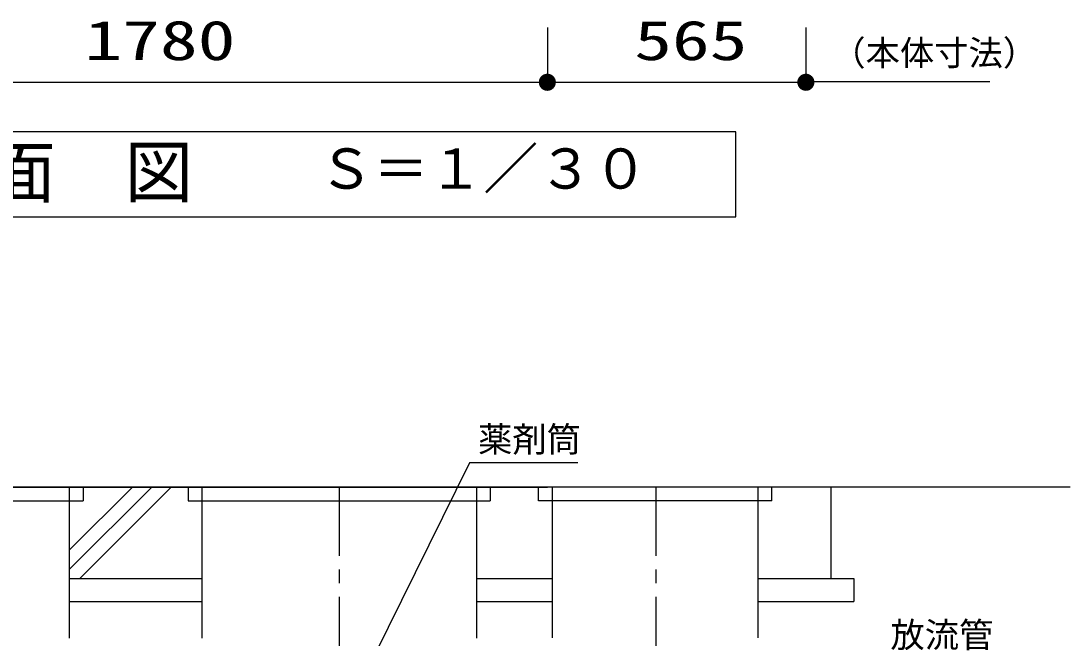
# Model space of a CAD drawing. Units: millimetres, scale not verified. Extents: x -9523 to 7796, y -6970 to 5108.
# Drawn here: x -5496 to -3203, y -2505 to -1156 of the extents above; entities that cross this region are included whole.
import ezdxf
from ezdxf.enums import TextEntityAlignment as Align

# ---------------------------------------------------------------- set-up
doc = ezdxf.new("R2010")
doc.units = ezdxf.units.MM
doc.header["$LTSCALE"] = 30
doc.linetypes.add('CHAIN1', pattern=[8, 5, -1, 1, -1])
for name, color, linetype, lineweight in [('0-0_KUTAI', 4, 'Continuous', 25), ('0-1_KIKI', 3, 'Continuous', 25), ('0-2_SEISAKU', 2, 'Continuous', 25), ('0-6_SUNPO', 7, 'Continuous', 25), ('1-5_15', 3, 'Continuous', 25)]:
    doc.layers.add(name, color=color, linetype=linetype, lineweight=lineweight)
doc.styles.add('MS Gothic', font='')
doc.styles.add('ＭＳ ゴシック', font='')
doc.styles.get('MS Gothic').set_extended_font_data('MS Gothic')
doc.styles.get('ＭＳ ゴシック').set_extended_font_data('MS Gothic')

msp = doc.modelspace()

# ---------------------------------------------------------------- linework, layer by layer
at = {"layer": '0-0_KUTAI'}
msp.add_lwpolyline([(-4278.35, -2122.29), (-4515.5, -2122.29), (-4722.96, -2543.03)], dxfattribs=at)
at = {"layer": '0-1_KIKI', "linetype": 'CHAIN1'}
for p, q in [((-4800.15, -2175.35), (-4800.15, -2583.35)), ((-4107.7, -2175.35), (-4107.7, -3428.41))]:
    msp.add_line(p, q, dxfattribs=at)
at = {"layer": '0-1_KIKI'}
msp.add_lwpolyline([(-3932.99, -1584.74), (-3932.99, -1398.43), (-5962.32, -1398.43), (-5962.32, -1584.74)], close=True, dxfattribs=at)
at = {"layer": '0-2_SEISAKU'}
for p, q in [((-3202.59, -2175.35), (-7273.68, -2175.35)), ((-6170.15, -2175.35), (-4345.15, -2175.35)), ((-5390.15, -2175.35), (-5390.15, -2505.35)), ((-5390.15, -2313.23), (-5252.27, -2175.35)), ((-5390.15, -2355.66), (-5209.84, -2175.35)), ((-5367.42, -2375.35), (-5167.42, -2175.35)), ((-5360.15, -2175.35), (-5360.15, -2205.35)), ((-5130.15, -2175.35), (-5130.15, -2205.35)), ((-5100.15, -2175.35), (-5100.15, -2505.35)), ((-4500.15, -2175.35), (-4500.15, -2505.35)), ((-4470.15, -2175.35), (-4470.15, -2205.35)), ((-4364.2, -2205.25), (-4364.2, -2175.35)), ((-4334.2, -2505.25), (-4334.2, -2175.35)), ((-3884.2, -2505.25), (-3884.2, -2175.35)), ((-3854.2, -2205.25), (-3854.2, -2175.35)), ((-3725.15, -2175.35), (-3725.15, -2375.35)), ((-6020.15, -2205.35), (-5360.15, -2205.35)), ((-5130.15, -2205.35), (-4470.15, -2205.35)), ((-3854.2, -2205.25), (-4364.2, -2205.25)), ((-5390.15, -2375.35), (-5100.15, -2375.35)), ((-4500.15, -2375.35), (-4334.2, -2375.35)), ((-3884.2, -2375.35), (-3675.15, -2375.35)), ((-3675.15, -2375.35), (-3675.15, -2425.35)), ((-5390.15, -2425.35), (-5100.15, -2425.35)), ((-4500.15, -2425.35), (-4334.2, -2425.35)), ((-3884.2, -2425.35), (-3675.15, -2425.35))]:
    msp.add_line(p, q, dxfattribs=at)
at = {"layer": '0-6_SUNPO', "color": 4}
for p, q in [((-4345.15, -1170.36), (-4345.15, -1290.36)), ((-4345.15, -1170.36), (-4345.15, -1290.36)), ((-3780, -1170.36), (-3780, -1290.36)), ((-6125.15, -1290.36), (-4345.15, -1290.36)), ((-4345.15, -1290.36), (-3780, -1290.36)), ((-3780, -1288.86), (-3377.97, -1288.86))]:
    msp.add_line(p, q, dxfattribs=at)
at = {"layer": '0-6_SUNPO'}
for points in [[(-4362.48, -1283.18), (-4345.15, -1290.36), (-4363.54, -1286.7)], [(-4362.48, -1283.18), (-4345.15, -1290.36), (-4363.54, -1286.7)], [(-4360.74, -1279.94), (-4345.15, -1290.36), (-4362.48, -1283.18)], [(-4360.74, -1279.94), (-4345.15, -1290.36), (-4362.48, -1283.18)], [(-4358.41, -1277.1), (-4345.15, -1290.36), (-4360.74, -1279.94)], [(-4358.41, -1277.1), (-4345.15, -1290.36), (-4360.74, -1279.94)], [(-4355.57, -1274.77), (-4345.15, -1290.36), (-4358.41, -1277.1)], [(-4355.57, -1274.77), (-4345.15, -1290.36), (-4358.41, -1277.1)], [(-4352.33, -1273.04), (-4345.15, -1290.36), (-4355.57, -1274.77)], [(-4352.33, -1273.04), (-4345.15, -1290.36), (-4355.57, -1274.77)], [(-4348.81, -1271.97), (-4345.15, -1290.36), (-4352.33, -1273.04)], [(-4348.81, -1271.97), (-4345.15, -1290.36), (-4352.33, -1273.04)], [(-4345.15, -1271.61), (-4345.15, -1290.36), (-4348.81, -1271.97)], [(-4345.15, -1271.61), (-4345.15, -1290.36), (-4348.81, -1271.97)], [(-4341.5, -1271.97), (-4345.15, -1290.36), (-4345.15, -1271.61)], [(-4341.5, -1271.97), (-4345.15, -1290.36), (-4345.15, -1271.61)], [(-4337.98, -1273.04), (-4345.15, -1290.36), (-4341.5, -1271.97)], [(-4337.98, -1273.04), (-4345.15, -1290.36), (-4341.5, -1271.97)], [(-4334.74, -1274.77), (-4345.15, -1290.36), (-4337.98, -1273.04)], [(-4334.74, -1274.77), (-4345.15, -1290.36), (-4337.98, -1273.04)], [(-4331.9, -1277.1), (-4345.15, -1290.36), (-4334.74, -1274.77)], [(-4331.9, -1277.1), (-4345.15, -1290.36), (-4334.74, -1274.77)], [(-4329.56, -1279.94), (-4345.15, -1290.36), (-4331.9, -1277.1)], [(-4329.56, -1279.94), (-4345.15, -1290.36), (-4331.9, -1277.1)], [(-4327.83, -1283.18), (-4345.15, -1290.36), (-4329.56, -1279.94)], [(-4327.83, -1283.18), (-4345.15, -1290.36), (-4329.56, -1279.94)], [(-4326.76, -1286.7), (-4345.15, -1290.36), (-4327.83, -1283.18)], [(-4326.76, -1286.7), (-4345.15, -1290.36), (-4327.83, -1283.18)], [(-3797.32, -1283.18), (-3780, -1290.36), (-3798.39, -1286.7)], [(-3795.59, -1279.94), (-3780, -1290.36), (-3797.32, -1283.18)], [(-3793.26, -1277.1), (-3780, -1290.36), (-3795.59, -1279.94)], [(-3790.42, -1274.77), (-3780, -1290.36), (-3793.26, -1277.1)], [(-3787.18, -1273.04), (-3780, -1290.36), (-3790.42, -1274.77)], [(-3783.66, -1271.97), (-3780, -1290.36), (-3787.18, -1273.04)], [(-3780, -1271.61), (-3780, -1290.36), (-3783.66, -1271.97)], [(-3776.34, -1271.97), (-3780, -1290.36), (-3780, -1271.61)], [(-3772.82, -1273.04), (-3780, -1290.36), (-3776.34, -1271.97)], [(-3769.58, -1274.77), (-3780, -1290.36), (-3772.82, -1273.04)], [(-3766.74, -1277.1), (-3780, -1290.36), (-3769.58, -1274.77)], [(-3764.41, -1279.94), (-3780, -1290.36), (-3766.74, -1277.1)], [(-3762.68, -1283.18), (-3780, -1290.36), (-3764.41, -1279.94)], [(-3761.61, -1286.7), (-3780, -1290.36), (-3762.68, -1283.18)], [(-4363.54, -1286.7), (-4345.15, -1290.36), (-4363.9, -1290.36)], [(-4363.54, -1286.7), (-4345.15, -1290.36), (-4363.9, -1290.36)], [(-4363.9, -1290.36), (-4345.15, -1290.36), (-4363.54, -1294.02)], [(-4363.9, -1290.36), (-4345.15, -1290.36), (-4363.54, -1294.02)], [(-4363.54, -1294.02), (-4345.15, -1290.36), (-4362.48, -1297.53)], [(-4363.54, -1294.02), (-4345.15, -1290.36), (-4362.48, -1297.53)], [(-4362.48, -1297.53), (-4345.15, -1290.36), (-4360.74, -1300.78)], [(-4362.48, -1297.53), (-4345.15, -1290.36), (-4360.74, -1300.78)], [(-4360.74, -1300.78), (-4345.15, -1290.36), (-4358.41, -1303.62)], [(-4360.74, -1300.78), (-4345.15, -1290.36), (-4358.41, -1303.62)], [(-4358.41, -1303.62), (-4345.15, -1290.36), (-4355.57, -1305.95)], [(-4358.41, -1303.62), (-4345.15, -1290.36), (-4355.57, -1305.95)], [(-4355.57, -1305.95), (-4345.15, -1290.36), (-4352.33, -1307.68)], [(-4355.57, -1305.95), (-4345.15, -1290.36), (-4352.33, -1307.68)], [(-4352.33, -1307.68), (-4345.15, -1290.36), (-4348.81, -1308.75)], [(-4352.33, -1307.68), (-4345.15, -1290.36), (-4348.81, -1308.75)], [(-4348.81, -1308.75), (-4345.15, -1290.36), (-4345.15, -1309.11)], [(-4348.81, -1308.75), (-4345.15, -1290.36), (-4345.15, -1309.11)], [(-4326.4, -1290.36), (-4345.15, -1290.36), (-4326.76, -1286.7)], [(-4326.4, -1290.36), (-4345.15, -1290.36), (-4326.76, -1286.7)], [(-4345.15, -1309.11), (-4345.15, -1290.36), (-4341.5, -1308.75)], [(-4341.5, -1308.75), (-4345.15, -1290.36), (-4337.98, -1307.68)], [(-4337.98, -1307.68), (-4345.15, -1290.36), (-4334.74, -1305.95)], [(-4334.74, -1305.95), (-4345.15, -1290.36), (-4331.9, -1303.62)], [(-4331.9, -1303.62), (-4345.15, -1290.36), (-4329.56, -1300.78)], [(-4329.56, -1300.78), (-4345.15, -1290.36), (-4327.83, -1297.53)], [(-4327.83, -1297.53), (-4345.15, -1290.36), (-4326.76, -1294.02)], [(-4326.76, -1294.02), (-4345.15, -1290.36), (-4326.4, -1290.36)], [(-4345.15, -1309.11), (-4345.15, -1290.36), (-4341.5, -1308.75)], [(-4341.5, -1308.75), (-4345.15, -1290.36), (-4337.98, -1307.68)], [(-4337.98, -1307.68), (-4345.15, -1290.36), (-4334.74, -1305.95)], [(-4334.74, -1305.95), (-4345.15, -1290.36), (-4331.9, -1303.62)], [(-4331.9, -1303.62), (-4345.15, -1290.36), (-4329.56, -1300.78)], [(-4329.56, -1300.78), (-4345.15, -1290.36), (-4327.83, -1297.53)], [(-4327.83, -1297.53), (-4345.15, -1290.36), (-4326.76, -1294.02)], [(-4326.76, -1294.02), (-4345.15, -1290.36), (-4326.4, -1290.36)], [(-3798.39, -1286.7), (-3780, -1290.36), (-3798.75, -1290.36)], [(-3798.75, -1290.36), (-3780, -1290.36), (-3798.39, -1294.02)], [(-3798.39, -1294.02), (-3780, -1290.36), (-3797.32, -1297.53)], [(-3797.32, -1297.53), (-3780, -1290.36), (-3795.59, -1300.78)], [(-3795.59, -1300.78), (-3780, -1290.36), (-3793.26, -1303.62)], [(-3793.26, -1303.62), (-3780, -1290.36), (-3790.42, -1305.95)], [(-3790.42, -1305.95), (-3780, -1290.36), (-3787.18, -1307.68)], [(-3787.18, -1307.68), (-3780, -1290.36), (-3783.66, -1308.75)], [(-3783.66, -1308.75), (-3780, -1290.36), (-3780, -1309.11)], [(-3761.25, -1290.36), (-3780, -1290.36), (-3761.61, -1286.7)], [(-3780, -1309.11), (-3780, -1290.36), (-3776.34, -1308.75)], [(-3776.34, -1308.75), (-3780, -1290.36), (-3772.82, -1307.68)], [(-3772.82, -1307.68), (-3780, -1290.36), (-3769.58, -1305.95)], [(-3769.58, -1305.95), (-3780, -1290.36), (-3766.74, -1303.62)], [(-3766.74, -1303.62), (-3780, -1290.36), (-3764.41, -1300.78)], [(-3764.41, -1300.78), (-3780, -1290.36), (-3762.68, -1297.53)], [(-3762.68, -1297.53), (-3780, -1290.36), (-3761.61, -1294.02)], [(-3761.61, -1294.02), (-3780, -1290.36), (-3761.25, -1290.36)]]:
    msp.add_solid(points, dxfattribs=at)
at = {"layer": '1-5_15', "linetype": 'CHAIN1'}
msp.add_line((-4800.15, -2433.49), (-4800.15, -2587.66), dxfattribs=at)

# ---------------------------------------------------------------- texts
at = {"layer": '0-1_KIKI', "color": 4, "style": 'MS Gothic'}
for s, height, p in [('Ｓ＝１／３０', 87.98, (-4845.24, -1549.37)), ('平\u3000面\u3000図', 110, (-5869.47, -1574.58)), ('薬剤筒', 54.99, (-4496.6, -2114.89)), ('放流管', 54.99, (-3595.21, -2542.35))]:
    msp.add_text(s, height=height, dxfattribs=at).set_placement(p, align=Align.BOTTOM_LEFT)
at = {"layer": '0-6_SUNPO', "color": 3, "style": 'ＭＳ ゴシック', "width": 1.4}
for s, p in [('1780', (-5356.87, -1267.86)), ('565', (-4155.15, -1267.86))]:
    msp.add_text(s, height=86.59, dxfattribs=at).set_placement(p, align=Align.BOTTOM_LEFT)
at = {"layer": '0-6_SUNPO', "color": 4, "style": 'MS Gothic'}
msp.add_text('（本体寸法）', height=54.99, dxfattribs=at).set_placement((-3724.44, -1270.14), align=Align.BOTTOM_LEFT)

doc.saveas('drawing.dxf')
